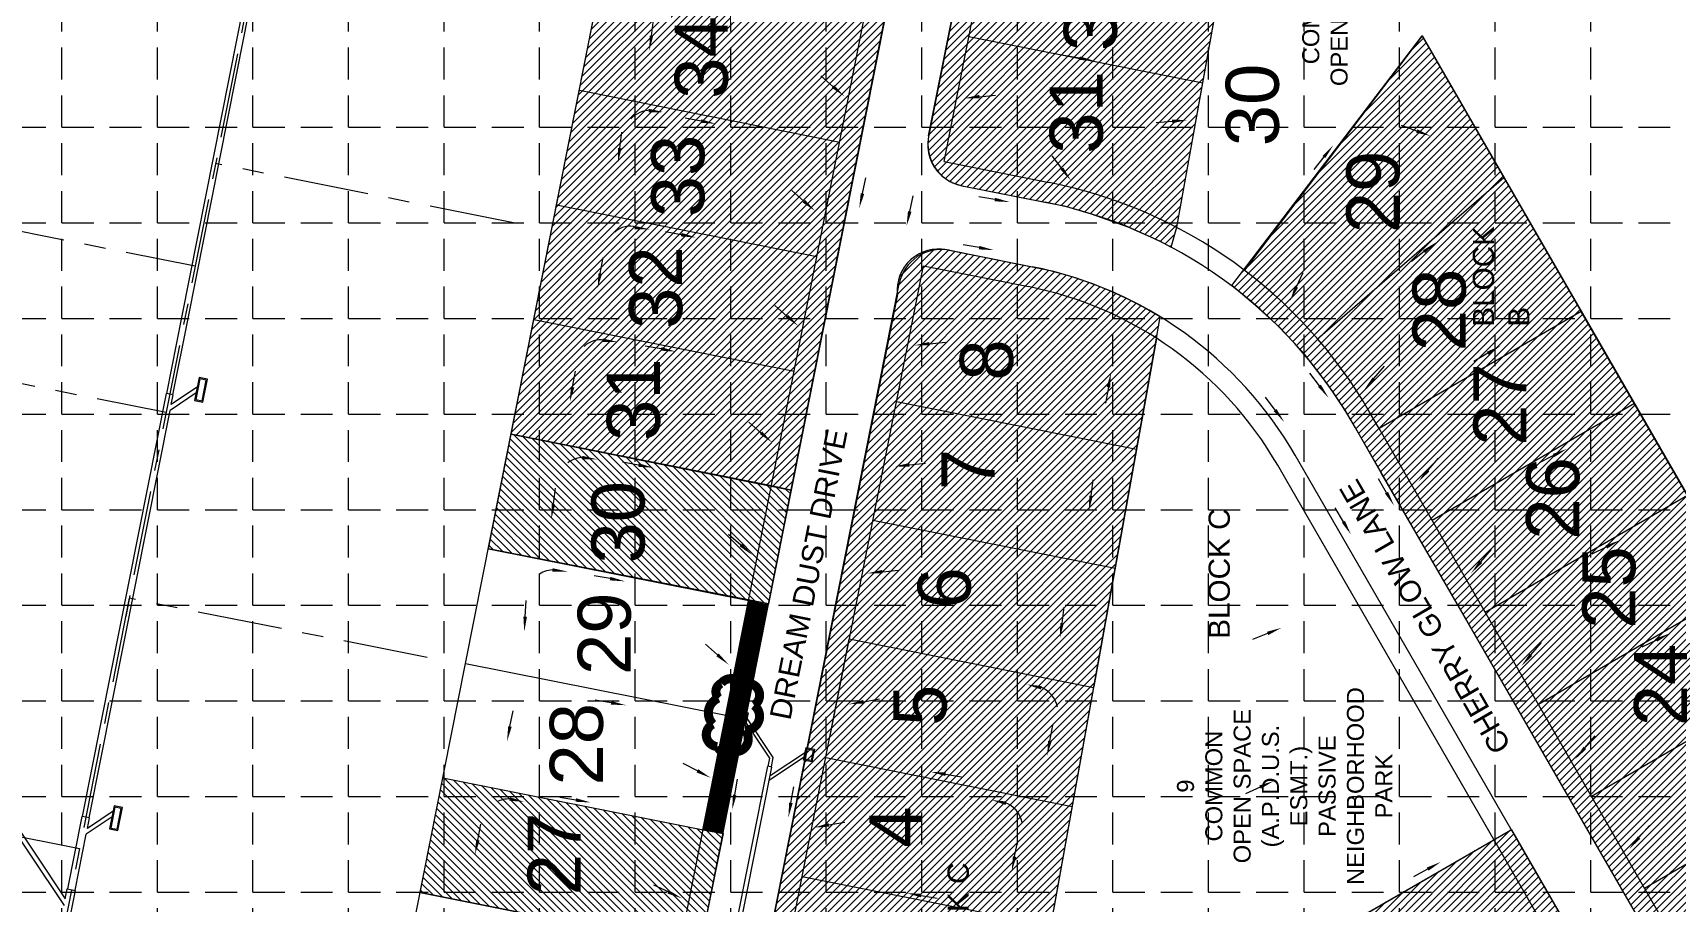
# Model space of a CAD drawing. Header units: feet. Extents: x 5156 to 6960, y 4976 to 7860.
# Drawn here: x 5774 to 6548, y 6009 to 6418 of the extents above; entities that cross this region are included whole.
import ezdxf

# ---------------------------------------------------------------- set-up
doc = ezdxf.new("R2010")
doc.units = ezdxf.units.FT
doc.header["$LTSCALE"] = 100
doc.header["$MEASUREMENT"] = 0
for name, pattern in [('CENTER', [1, 0.4, -0.1, 0.1, -0.1, 0.3]), ('EASMT', [0.25, 0.15, -0.1]), ('HIDDEN', [0.375, 0.25, -0.125])]:
    doc.linetypes.add(name, pattern=pattern)
for name, color, linetype in [('1 EROSION BLANKETS', 84, 'Continuous'), ('1 SODDED', 2, 'Continuous'), ('BLOCK', 7, 'Continuous'), ('CL', 254, 'CENTER'), ('DRAIN-ARROW', 7, 'Continuous'), ('ESMT-REV35LS', 253, 'EASMT'), ('GRID', 10, 'Continuous'), ('LEGEND', 7, 'Continuous'), ('LOT', 7, 'Continuous'), ('LOTN', 7, 'Continuous'), ('PCB-SF', 4, 'Continuous'), ('PINLETS', 7, 'Continuous'), ('psd', 7, 'Continuous'), ('ROW', 7, 'Continuous'), ('STREET-TXT', 7, 'Continuous')]:
    doc.layers.add(name, color=color, linetype=linetype)
doc.styles.get("Standard").update_dxf_attribs({"font": 'ARIAL.TTF'})

# ---------------------------------------------------------------- blocks, each defined once
blk = doc.blocks.new('A$C778827BB')
at = {"layer": 'LEGEND', "color": 170, "lineweight": 0, "ltscale": 100, "const_width": 8.53}
blk.add_lwpolyline([(45.1, 27.3, -0.520567), (45.1, 27.3, -0.765195), (35.4, 8, -0.417879), (17.9, 7.9, -0.6649), (14.6, 29.9, -0.744833), (12.5, 54.8, -0.975642), (28.5, 70.3, -0.520567), (47.8, 66.4, -0.520567), (46.5, 52.3, -0.540264), (45.1, 27.3)], format="xyb", close=True, dxfattribs=at)

msp = doc.modelspace()

# ---------------------------------------------------------------- hatches: boundary and pattern name
at = {"layer": '1 SODDED', "linetype": 'Continuous', "lineweight": 0}
h = msp.add_hatch(dxfattribs=at)
h.set_pattern_fill('ANSI31', color=256, scale=20, style=0)
edge = h.paths.add_edge_path()
edge.add_line((6313.14, 6326.15), (6343.23, 6492.72))
edge.add_line((6343.23, 6492.72), (6365.01, 6605.44))
edge.add_line((6365.01, 6605.44), (6247.89, 6628.67))
edge.add_line((6247.89, 6628.67), (6196.2, 6368.76))
edge.add_arc((6215, 6365.03), 19.17, 168.75279, 229.10435)
edge.add_arc((6217.08, 6367.43), 22.34, 229.10435, 245.10165)
edge.add_arc((6217.26, 6367.81), 22.77, 245.10165, 263.13309)
edge.add_line((6214.54, 6345.21), (6251.08, 6337.99))
edge.add_line((6251.08, 6337.99), (6260.12, 6336.21))
edge.add_line((6260.12, 6336.21), (6272.92, 6332.57))
edge.add_line((6272.92, 6332.57), (6290.2, 6326.38))
edge.add_line((6290.2, 6326.38), (6305.05, 6319.71))
edge.add_line((6305.05, 6319.71), (6310.5, 6316.86))
edge.add_line((6310.5, 6316.86), (6313.14, 6326.15))
h = msp.add_hatch(dxfattribs=at)
h.set_pattern_fill('ANSI31', color=256, scale=20, style=0)
h.paths.add_polyline_path([(6122.31, 6204.46), (5999.74, 6228.84), (6063.96, 6552.79), (6195.93, 6526.29), (6131.58, 6202.43)])
h = msp.add_hatch(dxfattribs=at)
h.set_pattern_fill('ANSI31', color=256, scale=20, style=0)
edge = h.paths.add_edge_path()
edge.add_line((6758.86, 5844.92), (6601.03, 5894.01))
edge.add_line((6601.03, 5894.01), (6592.02, 5897.01))
edge.add_line((6592.02, 5897.01), (6592.57, 5898.94))
edge.add_arc((6560.41, 5908.14), 33.45, 344.02954, 364.97413)
edge.add_arc((6533.72, 5905.82), 60.24, 4.97413, 14.6461)
edge.add_arc((6572.69, 5916), 19.96, 14.6461, 28.65814)
edge.add_arc((6628.19, 5946.33), 43.29, 204.60005, 208.65814, ccw=False)
edge.add_arc((6574.88, 5921.93), 15.35, 24.60005, 38.03814)
edge.add_arc((6668.84, 5995.44), 103.95, 215.67222, 218.03814, ccw=False)
edge.add_arc((6565.46, 5921.23), 23.3, 35.67222, 56.70535)
edge.add_arc((6803.88, 6284.26), 411.02, 235.6861, 236.70535, ccw=False)
edge.add_arc((6570.53, 5942.37), 2.91, 55.6861, 78.75869)
edge.add_line((6571.1, 5945.22), (6566.26, 5947.28))
edge.add_arc((6573.76, 5964.99), 19.23, 221.10391, 247.03537, ccw=False)
edge.add_line((6559.27, 5952.34), (6530.28, 6001.66))
edge.add_line((6530.28, 6001.66), (6445.25, 6148.91))
edge.add_line((6445.25, 6148.91), (6409.37, 6210.58))
edge.add_line((6409.37, 6210.58), (6397.29, 6231.74))
edge.add_line((6397.29, 6231.74), (6392.48, 6240.05))
edge.add_line((6392.48, 6240.05), (6384.31, 6252.22))
edge.add_line((6384.31, 6252.22), (6373.37, 6266.52))
edge.add_line((6373.37, 6266.52), (6361.61, 6279.15))
edge.add_line((6361.61, 6279.15), (6350.22, 6289.35))
edge.add_line((6350.22, 6289.35), (6339.04, 6298.7))
edge.add_line((6339.04, 6298.7), (6428.68, 6416.33))
edge.add_line((6428.68, 6416.33), (6758.86, 5844.92))
h = msp.add_hatch(dxfattribs=at)
h.set_pattern_fill('ANSI31', color=256, scale=20, style=0)
edge = h.paths.add_edge_path()
edge.add_line((6222.11, 5820.89), (6303.71, 6273.97))
edge.add_line((6303.71, 6273.97), (6305.34, 6284.02))
edge.add_line((6305.34, 6284.02), (6297.25, 6288.8))
edge.add_line((6297.25, 6288.8), (6288.34, 6293.3))
edge.add_line((6288.34, 6293.3), (6282.66, 6295.87))
edge.add_line((6282.66, 6295.87), (6274.26, 6299.3))
edge.add_line((6274.26, 6299.3), (6266.02, 6302.18))
edge.add_line((6266.02, 6302.18), (6255.24, 6305.28))
edge.add_line((6255.24, 6305.28), (6204.73, 6315.52))
edge.add_arc((6200.88, 6296.53), 19.38, 78.53686, 186.0902)
edge.add_line((6181.61, 6294.47), (6100.46, 5886.52))
edge.add_line((6100.46, 5886.52), (6094.28, 5854.81))
edge.add_arc((6107.39, 5852.25), 13.36, 168.96963, 203.70044)
edge.add_arc((6048.46, 5826.38), 51, 19.23728, 23.70044, ccw=False)
edge.add_line((6096.61, 5843.19), (6098.53, 5840.63))
edge.add_line((6098.53, 5840.63), (6099.84, 5839.11))
edge.add_line((6099.84, 5839.11), (6101.18, 5837.83))
edge.add_line((6101.18, 5837.83), (6102.68, 5836.68))
edge.add_line((6102.68, 5836.68), (6104.3, 5835.64))
edge.add_line((6104.3, 5835.64), (6106.17, 5834.72))
edge.add_line((6106.17, 5834.72), (6107.1, 5834.32))
edge.add_line((6107.1, 5834.32), (6108.76, 5833.78))
edge.add_line((6108.76, 5833.78), (6116.4, 5832.17))
edge.add_line((6116.4, 5832.17), (6158.33, 5823.86))
edge.add_line((6158.33, 5823.86), (6220.35, 5811.51))
edge.add_line((6220.35, 5811.51), (6222.11, 5820.89))
at = {"layer": '1 SODDED', "linetype": 'Continuous', "lineweight": 0, "extrusion": (0, 0, -1)}
h = msp.add_hatch(dxfattribs=at)
h.set_pattern_fill('ANSI31', color=256, scale=20, style=0)
h.paths.add_polyline_path([(-5988.99, 6174.86), (-5999.7, 6228.81), (-6131.59, 6202.43), (-6120.96, 6148.9)])
h = msp.add_hatch(dxfattribs=at)
h.set_pattern_fill('ANSI31', color=256, scale=20, style=0)
h.paths.add_polyline_path([(-5956.85, 6013.02), (-5967.56, 6066.97), (-6090.17, 6042.62), (-6099.5, 6040.88), (-6088.6, 5986.79)])
at = {"layer": '1 SODDED', "linetype": 'Continuous', "lineweight": 0}
h = msp.add_hatch(dxfattribs=at)
h.set_pattern_fill('ANSI31', color=256, scale=20, style=0)
edge = h.paths.add_edge_path()
edge.add_line((6256.56, 5814.69), (6277.62, 5931.25))
edge.add_line((6277.62, 5931.25), (6470.3, 6042.48))
edge.add_line((6470.3, 6042.48), (6470.75, 6042.71))
edge.add_line((6470.75, 6042.71), (6536.2, 5929.39))
edge.add_arc((6519.25, 5919.6), 19.57, -54.88028, 30.00638, ccw=False)
edge.add_arc((6513.02, 5928.46), 30.4, 287.50453, 305.11972, ccw=False)
edge.add_line((6522.16, 5899.47), (6352.97, 5820.92))
edge.add_arc((6275.17, 5988.51), 184.76, 274.58979, 294.90205, ccw=False)
edge.add_arc((6277.05, 5965.12), 161.3, 262.16829, 274.58979, ccw=False)
edge.add_arc((6296.24, 5803.58), 41.2, 164.35922, 177.569, ccw=False)

# ---------------------------------------------------------------- linework, layer by layer
at = {"layer": '1 EROSION BLANKETS', "linetype": 'Continuous', "lineweight": 0, "extrusion": (0, 0, -1), "const_width": 10}
msp.add_lwpolyline([(-6094.59, 6041.85), (-6116.06, 6149.71)], dxfattribs=at)
at = {"layer": '1 SODDED', "linetype": 'Continuous', "lineweight": 0}
for points in [[(6313.14, 6326.15), (6343.23, 6492.72), (6365.01, 6605.44), (6247.89, 6628.67), (6196.2, 6368.76, 0.269594), (6202.45, 6350.54, 0.069915), (6207.67, 6347.16, 0.07884), (6214.54, 6345.21), (6251.08, 6337.99), (6260.12, 6336.21), (6272.92, 6332.57), (6290.2, 6326.38), (6305.05, 6319.71), (6310.5, 6316.86)], [(6256.56, 5814.69), (6277.62, 5931.25), (6470.3, 6042.48), (6470.75, 6042.71), (6536.2, 5929.39, -0.38831), (6530.51, 5903.59, -0.077012), (6522.16, 5899.47), (6352.97, 5820.92, -0.088862), (6289.96, 5804.34, -0.054252), (6255.07, 5805.33, -0.057702)]]:
    msp.add_lwpolyline(points, format="xyb", close=True, dxfattribs=at)
msp.add_lwpolyline([(6122.31, 6204.46), (5999.74, 6228.84), (6063.96, 6552.79), (6195.93, 6526.29), (6131.58, 6202.43)], close=True, dxfattribs=at)
msp.add_lwpolyline([(6559.27, 5952.34), (6530.28, 6001.66), (6445.25, 6148.91), (6409.37, 6210.58), (6397.29, 6231.74), (6392.48, 6240.05), (6384.31, 6252.22), (6373.37, 6266.52), (6361.61, 6279.15), (6350.22, 6289.35), (6339.04, 6298.7), (6428.68, 6416.33), (6758.86, 5844.92)], dxfattribs=at)
msp.add_lwpolyline([(6222.11, 5820.89), (6303.71, 6273.97), (6305.34, 6284.02), (6297.25, 6288.8), (6288.34, 6293.3), (6282.66, 6295.87), (6274.26, 6299.3), (6266.02, 6302.18), (6255.24, 6305.28), (6204.73, 6315.52, 0.507073), (6181.61, 6294.47), (6100.46, 5886.52)], format="xyb", dxfattribs=at)
at = {"layer": '1 SODDED', "linetype": 'Continuous', "lineweight": 0, "extrusion": (0, 0, -1)}
for points in [[(-5988.99, 6174.86), (-5999.7, 6228.81), (-6131.59, 6202.43), (-6120.96, 6148.9)], [(-5956.85, 6013.02), (-5967.56, 6066.97), (-6090.17, 6042.62), (-6099.5, 6040.88), (-6088.6, 5986.79)]]:
    msp.add_lwpolyline(points, close=True, dxfattribs=at)
at = {"layer": 'CL', "color": 9, "lineweight": 0, "flags": 128}
for points in [[(5979.85, 6957.12), (5817.16, 6137.87)], [(5979.85, 6957.12), (5818.51, 6144.67)], [(5736.12, 6259.23), (5837.27, 6239.14)], [(5736.12, 6259.23), (5837.27, 6239.14)], [(5819.87, 6151.53), (5763.45, 5867.41)], [(5819.87, 6151.53), (5763.45, 5867.41)], [(5960.17, 6123.67), (5819.87, 6151.53)], [(5960.17, 6123.67), (5819.87, 6151.53)], [(5960.17, 6123.67), (5819.87, 6151.53)], [(5960.17, 6123.67), (5819.87, 6151.53)], [(5796.46, 6033.65), (5690.17, 6054.76)], [(5796.46, 6033.65), (5690.17, 6054.76)]]:
    msp.add_lwpolyline(points, dxfattribs=at)
at = {"layer": 'CL', "lineweight": 0, "flags": 128}
for points in [[(6000.8, 6328.28), (5860.5, 6356.14)], [(6000.8, 6328.28), (5860.5, 6356.14)], [(5749.79, 6328.05), (5850.93, 6307.96)], [(5749.79, 6328.05), (5850.93, 6307.96)]]:
    msp.add_lwpolyline(points, dxfattribs=at)
at = {"layer": 'DRAIN-ARROW', "lineweight": 0, "flags": 128}
for points in [[(6065.74, 6416.26), (6066.73, 6423.78)], [(6267.42, 6405.74), (6259.96, 6407.08)], [(6151.27, 6392.45), (6145.55, 6397.43)], [(6220.25, 6387.64), (6227.79, 6388.41)], [(6089.16, 6376.15), (6081.7, 6377.52)], [(6311.03, 6376), (6303.49, 6375.33)], [(6426.17, 6371.47), (6419.03, 6374.02)], [(6050.89, 6363.42), (6051.88, 6370.93)], [(6259.06, 6353.8), (6254.45, 6359.82)], [(6382.45, 6359.25), (6377.69, 6353.35)], [(6137.55, 6338.46), (6131.83, 6343.43)], [(6165.15, 6342.03), (6166.74, 6349.44)], [(6187.42, 6333.62), (6189.01, 6341.03)], [(6227.49, 6339.21), (6220.02, 6340.47)], [(6079.85, 6322.68), (6072.4, 6324.05)], [(6041.68, 6304.41), (6043.02, 6311.87)], [(6220.07, 6316.59), (6212.6, 6317.85)], [(6429.66, 6314.69), (6423.67, 6310.06)], [(6369.54, 6298.06), (6372.67, 6304.96)], [(6129.54, 6284.4), (6123.82, 6289.37)], [(6070.36, 6268.92), (6062.9, 6270.29)], [(6196.74, 6271.35), (6204.28, 6272.12)], [(6459.61, 6266.85), (6453.07, 6263.02)], [(6028.65, 6250.99), (6030.02, 6258.44)], [(6380.4, 6251.55), (6375.81, 6257.58)], [(6406.05, 6254.99), (6410.97, 6260.75)], [(6280.97, 6250.87), (6279.63, 6243.42)], [(6359.52, 6240.12), (6354.93, 6246.15)], [(6117.37, 6229.46), (6111.65, 6234.43)], [(6490.62, 6218.73), (6483.84, 6215.34)], [(6059.67, 6214.27), (6052.22, 6215.64)], [(6187.24, 6214.33), (6194.78, 6215.09)], [(6431.55, 6211.78), (6436.47, 6217.54)], [(6019.58, 6195.8), (6020.57, 6203.31)], [(6272.8, 6199.79), (6273.85, 6207.3)], [(6107.87, 6176.59), (6102.15, 6181.56)], [(6456.41, 6168.72), (6461.33, 6174.49)], [(6515.48, 6175.67), (6508.7, 6172.29)], [(6174.56, 6164.05), (6182.1, 6164.82)], [(6046.31, 6160.81), (6038.86, 6162.18)], [(6006.3, 6142.86), (6006.72, 6150.43)], [(6259.14, 6139.8), (6260.2, 6147.3)], [(6355.94, 6135), (6348.92, 6132.13)], [(6096.89, 6124.91), (6091.17, 6129.88)], [(6479.99, 6124.92), (6484.91, 6130.69)], [(6539.06, 6131.87), (6532.28, 6128.49)], [(6046.78, 6102.36), (6039.3, 6103.59)], [(6505.38, 6081.12), (6510.3, 6086.89)], [(6087.42, 6070.33), (6080.71, 6073.85)], [(6105.01, 6058.97), (6106.32, 6066.43)], [(6204.3, 6068.74), (6211.78, 6067.5)], [(6030.14, 6056.61), (6022.66, 6057.84)], [(6131.47, 6055.29), (6132.78, 6062.75)], [(6352.41, 6062.67), (6345.51, 6059.55)], [(6530.86, 6038.92), (6535.78, 6044.68)], [(6431.34, 6024.09), (6424.68, 6020.48)], [(6073.75, 6013.33), (6066.88, 6016.54)], [(6192.81, 6011.65), (6200.29, 6010.41)]]:
    msp.add_lwpolyline(points, dxfattribs=at)
for points, format in [([(6064.82, 6409.22, 0, 1.67, 0), (6065.74, 6416.26, 1.67, 1.67, 0)], "xyseb"), ([(6274.41, 6404.49, 0, 1.67, 0), (6267.42, 6405.74, 1.67, 1.67, 0)], "xyseb"), ([(6156.63, 6387.79, 0, 1.67, 0), (6151.27, 6392.45, 1.67, 1.67, 0)], "xyseb"), ([(6065.35, 6381.21, 0.206536), (6056.14, 6377.24, 0.206536)], "xyb"), ([(6071.55, 6380.36, 0, 1.67, 0), (6064.48, 6381.1, 1.67, 1.67, 0)], "xyseb"), ([(6213.18, 6386.92, 0, 1.67, 0), (6220.25, 6387.64, 1.67, 1.67, 0)], "xyseb"), ([(6096.15, 6374.86, 0, 1.67, 0), (6089.16, 6376.15, 1.67, 1.67, 0)], "xyseb"), ([(6318.11, 6376.64, 0, 1.67, 0), (6311.03, 6376, 1.67, 1.67, 0)], "xyseb"), ([(6386.91, 6364.78, 0, 1.67, 0), (6382.45, 6359.25, 1.67, 1.67, 0)], "xyseb"), ([(6432.86, 6369.09, 0, 1.67, 0), (6426.17, 6371.47, 1.67, 1.67, 0)], "xyseb"), ([(6049.97, 6356.37, 0, 1.67, 0), (6050.89, 6363.42, 1.67, 1.67, 0)], "xyseb"), ([(6263.38, 6348.16, 0, 1.67, 0), (6259.06, 6353.8, 1.67, 1.67, 0)], "xyseb"), ([(6163.66, 6335.08, 0, 1.67, 0), (6165.15, 6342.03, 1.67, 1.67, 0)], "xyseb"), ([(6142.91, 6333.79, 0, 1.67, 0), (6137.55, 6338.46, 1.67, 1.67, 0)], "xyseb"), ([(6234.5, 6338.03, 0, 1.67, 0), (6227.49, 6339.21, 1.67, 1.67, 0)], "xyseb"), ([(6064.93, 6325.23, 0, 1.67, 0), (6057.86, 6325.98, 1.67, 1.67, 0)], "xyseb"), ([(6185.93, 6326.67, 0, 1.67, 0), (6187.42, 6333.62, 1.67, 1.67, 0)], "xyseb"), ([(6058.73, 6326.08, 0.289564), (6048.6, 6323.83, 0.224178)], "xyb"), ([(6086.84, 6321.39, 0, 1.67, 0), (6079.85, 6322.68, 1.67, 1.67, 0)], "xyseb"), ([(6435.29, 6319.04, 0, 1.67, 0), (6429.66, 6314.69, 1.67, 1.67, 0)], "xyseb"), ([(6227.08, 6315.41, 0, 1.67, 0), (6220.07, 6316.59, 1.67, 1.67, 0)], "xyseb"), ([(6040.43, 6297.41, 0, 1.67, 0), (6041.68, 6304.41, 1.67, 1.67, 0)], "xyseb"), ([(6366.6, 6291.59, 0, 1.67, 0), (6369.54, 6298.06, 1.67, 1.67, 0)], "xyseb"), ([(6134.9, 6279.73, 0, 1.67, 0), (6129.54, 6284.4, 1.67, 1.67, 0)], "xyseb"), ([(6043.6, 6273.1, 0.220382), (6034.09, 6270.1, 0.226636)], "xyb"), ([(6049.81, 6272.24, 0, 1.67, 0), (6042.74, 6272.99, 1.67, 1.67, 0)], "xyseb"), ([(6077.35, 6267.63, 0, 1.67, 0), (6070.36, 6268.92, 1.67, 1.67, 0)], "xyseb"), ([(6189.67, 6270.63, 0, 1.67, 0), (6196.74, 6271.35, 1.67, 1.67, 0)], "xyseb"), ([(6465.74, 6270.44, 0, 1.67, 0), (6459.61, 6266.85, 1.67, 1.67, 0)], "xyseb"), ([(6282.22, 6257.87, 0, 1.67, 0), (6280.97, 6250.87, 1.67, 1.67, 0)], "xyseb"), ([(6027.36, 6244, 0, 1.67, 0), (6028.65, 6250.99, 1.67, 1.67, 0)], "xyseb"), ([(6384.7, 6245.89, 0, 1.67, 0), (6380.4, 6251.55, 1.67, 1.67, 0)], "xyseb"), ([(6401.43, 6249.59, 0, 1.67, 0), (6406.05, 6254.99, 1.67, 1.67, 0)], "xyseb"), ([(6363.82, 6234.47, 0, 1.67, 0), (6359.52, 6240.12, 1.67, 1.67, 0)], "xyseb"), ([(6122.73, 6224.79, 0, 1.67, 0), (6117.37, 6229.46, 1.67, 1.67, 0)], "xyseb"), ([(6040.2, 6217, 0, 1.67, 0), (6033.13, 6217.75, 1.67, 1.67, 0)], "xyseb"), ([(6496.98, 6221.9, 0, 1.67, 0), (6490.62, 6218.73, 1.67, 1.67, 0)], "xyseb"), ([(6034, 6217.85, 0.161975), (6026.42, 6215.33, 0.161975)], "xyb"), ([(6066.66, 6212.99, 0, 1.67, 0), (6059.67, 6214.27, 1.67, 1.67, 0)], "xyseb"), ([(6180.17, 6213.61, 0, 1.67, 0), (6187.24, 6214.33, 1.67, 1.67, 0)], "xyseb"), ([(6426.94, 6206.37, 0, 1.67, 0), (6431.55, 6211.78, 1.67, 1.67, 0)], "xyseb"), ([(6018.66, 6188.75, 0, 1.67, 0), (6019.58, 6195.8, 1.67, 1.67, 0)], "xyseb"), ([(6271.81, 6192.75, 0, 1.67, 0), (6272.8, 6199.79, 1.67, 1.67, 0)], "xyseb"), ([(6113.23, 6171.92, 0, 1.67, 0), (6107.87, 6176.59, 1.67, 1.67, 0)], "xyseb"), ([(6521.84, 6178.84, 0, 1.67, 0), (6515.48, 6175.67, 1.67, 1.67, 0)], "xyseb"), ([(6020.05, 6164.99, 0.14911), (6012.99, 6162.84, 0.14911)], "xyb"), ([(6026.25, 6164.14, 0, 1.67, 0), (6019.18, 6164.88, 1.67, 1.67, 0)], "xyseb"), ([(6167.49, 6163.33, 0, 1.67, 0), (6174.56, 6164.05, 1.67, 1.67, 0)], "xyseb"), ([(6451.79, 6163.32, 0, 1.67, 0), (6456.41, 6168.72, 1.67, 1.67, 0)], "xyseb"), ([(6053.31, 6159.52, 0, 1.67, 0), (6046.31, 6160.81, 1.67, 1.67, 0)], "xyseb"), ([(6005.9, 6135.77, 0, 1.67, 0), (6006.3, 6142.86, 1.67, 1.67, 0)], "xyseb"), ([(6258.16, 6132.76, 0, 1.67, 0), (6259.14, 6139.8, 1.67, 1.67, 0)], "xyseb"), ([(6362.52, 6137.68, 0, 1.67, 0), (6355.94, 6135, 1.67, 1.67, 0)], "xyseb"), ([(6545.42, 6135.04, 0, 1.67, 0), (6539.06, 6131.87, 1.67, 1.67, 0)], "xyseb"), ([(6102.25, 6120.24, 0, 1.67, 0), (6096.89, 6124.91, 1.67, 1.67, 0)], "xyseb"), ([(6475.38, 6119.52, 0, 1.67, 0), (6479.99, 6124.92, 1.67, 1.67, 0)], "xyseb"), ([(6053.79, 6101.21, 0, 1.67, 0), (6046.78, 6102.36, 1.67, 1.67, 0)], "xyseb"), ([(6500.77, 6075.72, 0, 1.67, 0), (6505.38, 6081.12, 1.67, 1.67, 0)], "xyseb"), ([(6093.71, 6067.02, 0, 1.67, 0), (6087.42, 6070.33, 1.67, 1.67, 0)], "xyseb"), ([(6197.29, 6069.89, 0, 1.67, 0), (6204.3, 6068.74, 1.67, 1.67, 0)], "xyseb"), ([(6358.89, 6065.59, 0, 1.67, 0), (6352.41, 6062.67, 1.67, 1.67, 0)], "xyseb"), ([(6037.15, 6055.46, 0, 1.67, 0), (6030.14, 6056.61, 1.67, 1.67, 0)], "xyseb"), ([(6103.78, 6051.96, 0, 1.67, 0), (6105.01, 6058.97, 1.67, 1.67, 0)], "xyseb"), ([(6130.25, 6048.29, 0, 1.67, 0), (6131.47, 6055.29, 1.67, 1.67, 0)], "xyseb"), ([(6526.25, 6033.51, 0, 1.67, 0), (6530.86, 6038.92, 1.67, 1.67, 0)], "xyseb"), ([(6437.59, 6027.49, 0, 1.67, 0), (6431.34, 6024.09, 1.67, 1.67, 0)], "xyseb"), ([(6080.18, 6010.32, 0, 1.67, 0), (6073.75, 6013.33, 1.67, 1.67, 0)], "xyseb"), ([(6185.8, 6012.8, 0, 1.67, 0), (6192.81, 6011.65, 1.67, 1.67, 0)], "xyseb")]:
    msp.add_lwpolyline(points, format=format, dxfattribs=at)
at = {"layer": 'DRAIN-ARROW', "lineweight": 0, "elevation": 0.5, "flags": 128}
for points in [[(6411.96, 6201.25), (6408.12, 6207.78)], [(6391.66, 6187.58), (6387.82, 6194.12)], [(6165.69, 6102.89), (6173.15, 6104.23)], [(5999.14, 6091.2), (6000.59, 6098.64)], [(6253.44, 6084.34), (6254.89, 6091.78)], [(5984.02, 6037.73), (5985.48, 6045.17)], [(6149.37, 6044.9), (6156.82, 6046.23)], [(6236.81, 6029.97), (6238.26, 6037.41)]]:
    msp.add_lwpolyline(points, dxfattribs=at)
for points, format in [([(6415.56, 6195.12, 0, 1.67, 0), (6411.96, 6201.25, 1.67, 1.67, 0)], "xyseb"), ([(6395.26, 6181.45, 0, 1.67, 0), (6391.66, 6187.58, 1.67, 1.67, 0)], "xyseb"), ([(6242.49, 6110.99, 0, 1.67, 0), (6249.43, 6109.45, 1.67, 1.67, 0)], "xyseb"), ([(6158.69, 6101.64, 0, 1.67, 0), (6165.69, 6102.89, 1.67, 1.67, 0)], "xyseb"), ([(6257.03, 6100.36, 0.267816), (6248.65, 6109.83)], "xyb"), ([(5997.78, 6084.22, 0, 1.67, 0), (5999.14, 6091.2, 1.67, 1.67, 0)], "xyseb"), ([(6252.08, 6077.36, 0, 1.67, 0), (6253.44, 6084.34, 1.67, 1.67, 0)], "xyseb"), ([(5999.89, 6057.1, 0.127087), (5993.65, 6056.05)], "xyb"), ([(6006, 6055.72, 0, 1.67, 0), (5999.02, 6057.07, 1.67, 1.67, 0)], "xyseb"), ([(6225.87, 6056.62, 0, 1.67, 0), (6232.81, 6055.08, 1.67, 1.67, 0)], "xyseb"), ([(6240.4, 6045.99, 0.267816), (6232.02, 6055.46)], "xyb"), ([(6142.37, 6043.64, 0, 1.67, 0), (6149.37, 6044.9, 1.67, 1.67, 0)], "xyseb"), ([(5982.66, 6030.76, 0, 1.67, 0), (5984.02, 6037.73, 1.67, 1.67, 0)], "xyseb"), ([(6235.45, 6022.99, 0, 1.67, 0), (6236.81, 6029.97, 1.67, 1.67, 0)], "xyseb")]:
    msp.add_lwpolyline(points, format=format, dxfattribs=at)
at = {"layer": 'ESMT-REV35LS', "linetype": 'ByBlock', "lineweight": 0, "flags": 128}
for points in [[(6313.14, 6326.15), (6347.75, 6518.3), (6360.38, 6581.88), (6365.05, 6605.41)], [(6222.11, 5820.89), (6274.12, 6109.56)]]:
    msp.add_lwpolyline(points, dxfattribs=at)
at = {"layer": 'ESMT-REV35LS', "lineweight": 0, "flags": 128}
msp.add_lwpolyline([(6274.21, 6110.07), (6303.72, 6273.87)], dxfattribs=at)
at = {"layer": 'GRID', "color": 253, "linetype": 'HIDDEN', "lineweight": 0, "ltscale": 0.6, "extrusion": (0, 0, -1)}
for p, q in [((5788.11, 5023.24), (5788.11, 7813.24)), ((5833.11, 5023.24), (5833.11, 7813.24)), ((5878.11, 5023.24), (5878.11, 7813.24)), ((5923.11, 5023.24), (5923.11, 7813.24)), ((5968.11, 5023.24), (5968.11, 7813.24)), ((6013.11, 5023.24), (6013.11, 7813.24)), ((6058.11, 5023.24), (6058.11, 7813.24)), ((6103.11, 5023.24), (6103.11, 7813.24)), ((6148.11, 5023.24), (6148.11, 7813.24)), ((6193.11, 5023.24), (6193.11, 7813.24)), ((6238.11, 5023.24), (6238.11, 7813.24)), ((6283.11, 5023.24), (6283.11, 7813.24)), ((6328.11, 5023.24), (6328.11, 7813.24)), ((6373.11, 5023.24), (6373.11, 7813.24)), ((6418.11, 5023.24), (6418.11, 7813.24)), ((6463.11, 5023.24), (6463.11, 7813.24)), ((6508.11, 5023.24), (6508.11, 7813.24)), ((5203.11, 6373.24), (6778.31, 6373.24)), ((5203.11, 6328.24), (6778.31, 6328.24)), ((5203.11, 6283.24), (6778.31, 6283.24)), ((5203.11, 6238.24), (6778.31, 6238.24)), ((5203.11, 6193.24), (6778.31, 6193.24)), ((5203.11, 6148.24), (6778.31, 6148.24)), ((5203.11, 6103.24), (6778.31, 6103.24)), ((5203.11, 6058.24), (6778.31, 6058.24)), ((5203.11, 6013.24), (6778.31, 6013.24))]:
    msp.add_line(p, q, dxfattribs=at)
at = {"layer": 'LOT', "lineweight": 0, "flags": 128}
for points in [[(5978.27, 6120.91), (6151.91, 6995.27), (6066.29, 7143.45), (6066.42, 7198.09)], [(6313.14, 6326.15), (6347.75, 6518.3), (6365.05, 6605.41)], [(6215.28, 6415.96), (6325.38, 6394.09)], [(6428.68, 6416.33), (6345.06, 6305.95)], [(6503.69, 6286.53), (6428.68, 6416.33)], [(6031.84, 6390.65), (6154.44, 6366.3)], [(6379.42, 6273.73), (6467.23, 6349.63)], [(6021.13, 6336.7), (6143.73, 6312.35)], [(6010.41, 6282.75), (6133.02, 6258.4)], [(6503.69, 6286.53), (6408.44, 6231.5)], [(6503.69, 6286.53), (6408.44, 6231.5)], [(6764.64, 5834.92), (6503.69, 6286.53)], [(6274.21, 6110.07), (6303.72, 6273.87)], [(6181.16, 6244.14), (6294.21, 6221.69)], [(6528.7, 6243.24), (6433.46, 6188.2)], [(5999.7, 6228.81), (6122.31, 6204.46)], [(6553.72, 6199.94), (6458.47, 6144.91)], [(6284.15, 6165.58), (6170.06, 6188.23)], [(5988.99, 6174.86), (6111.59, 6150.51)], [(6578.73, 6156.65), (6483.49, 6101.62)], [(6274.04, 6109.47), (6158.96, 6132.33)], [(6274.04, 6109.47), (6158.96, 6132.33)], [(5507.03, 6020.44), (5768.17, 5823.11), (5915.36, 5804.11), (5978.27, 6120.91)], [(5978.27, 6120.91), (6100.88, 6096.56)], [(5978.27, 6120.91), (6100.88, 6096.56)], [(6603.75, 6113.36), (6508.5, 6058.33)], [(6272.4, 6100.03), (6274.12, 6109.56)], [(6252.44, 5989.21), (6272.4, 6100.03)], [(6263.92, 6053.37), (6147.85, 6076.42)], [(5967.56, 6066.97), (6090.17, 6042.62)], [(6628.76, 6070.07), (6533.52, 6015.03)], [(6277.5, 5930.92), (6462.58, 6037.86)], [(6253.81, 5997.26), (6136.75, 6020.51)], [(5956.85, 6013.02), (6079.45, 5988.67)]]:
    msp.add_lwpolyline(points, dxfattribs=at)
at = {"layer": 'PCB-SF', "color": 7, "lineweight": 0}
for p, q in [((6050.18, 5792.51), (6285.82, 6979.1)), ((6196.32, 6369.25), (6316.23, 6973.06)), ((6212.04, 6345.74), (6251.17, 6337.97)), ((6206, 6315.33), (6245.13, 6307.57)), ((6094.58, 5856.92), (6182.49, 6299.61)), ((6556.88, 5955.62), (6395.78, 6234.41)), ((6535.99, 5929.8), (6368.94, 6218.91))]:
    msp.add_line(p, q, dxfattribs=at)
for centre, radius, start, end in [((6215.94, 6365.36), 20, 168.76806, 258.76806), ((6209.19, 6126.6), 215.5, 30.02016, 78.76806), ((6202.11, 6295.72), 20, 78.76806, 168.76806), ((6209.19, 6126.6), 184.5, 30.02016, 78.76806)]:
    msp.add_arc(centre, radius, start, end, dxfattribs=at)
at = {"layer": 'PINLETS', "color": 9, "lineweight": 0}
for points in [[(5854.51, 6243.86), (5856.67, 6254.65), (5852.75, 6255.43), (5850.59, 6244.65)], [(5854.12, 6244.45), (5856.08, 6254.26), (5853.14, 6254.85), (5851.17, 6245.04)], [(5814.49, 6042.23), (5816.61, 6053.02), (5812.68, 6053.79), (5810.57, 6043)], [(5814.1, 6042.81), (5816.02, 6052.63), (5813.07, 6053.2), (5811.15, 6043.39)]]:
    msp.add_lwpolyline(points, close=True, dxfattribs=at)
at = {"layer": 'PINLETS', "color": 5, "lineweight": 0}
for points in [[(6107.35, 6098.34), (6111.27, 6097.56), (6110.1, 6091.67), (6106.18, 6092.45)], [(6107.74, 6097.75), (6110.68, 6097.17), (6109.71, 6092.26), (6106.77, 6092.85)], [(6138.63, 6081.31), (6142.55, 6080.53), (6141.39, 6074.64), (6137.46, 6075.42)], [(6139.02, 6080.72), (6141.97, 6080.14), (6140.99, 6075.23), (6138.05, 6075.82)]]:
    msp.add_lwpolyline(points, close=True, dxfattribs=at)
at = {"layer": 'psd', "color": 9, "lineweight": 0}
for p, q in [((5837.49, 6247.94), (5844.6, 6283.78)), ((5840.43, 6247.36), (5847.55, 6283.19)), ((5852.43, 6251.33), (5839.64, 6242.78)), ((5797.82, 6048.82), (5837.37, 6247.97)), ((5840.55, 6247.34), (5837.37, 6247.97)), ((5851.89, 6248.56), (5839.09, 6240)), ((5839.64, 6242.78), (5840.55, 6247.34)), ((5801, 6048.19), (5839.09, 6240)), ((5757.61, 6054.11), (5789.13, 6006.98)), ((5760.73, 6053.49), (5789.75, 6010.1)), ((5790.93, 6014.78), (5797.69, 6048.85)), ((5801.13, 6048.16), (5797.69, 6048.85)), ((5812.24, 6048.94), (5799.6, 6040.49)), ((5812.79, 6051.71), (5800.15, 6043.26)), ((5800.15, 6043.26), (5801.13, 6048.16)), ((5794.36, 6014.1), (5799.6, 6040.49)), ((5790.68, 6014.83), (5794.61, 6014.05))]:
    msp.add_line(p, q, dxfattribs=at)
at = {"layer": 'psd', "color": 5, "lineweight": 0}
for p, q in [((6138.74, 6079.31), (6121.7, 6067.91)), ((6096.05, 5949.05), (6120.57, 6072.49)), ((6098.01, 5948.66), (6122.53, 6072.1)), ((6122.53, 6072.1), (6120.57, 6072.49)), ((6138.33, 6077.23), (6121.28, 6065.83))]:
    msp.add_line(p, q, dxfattribs=at)
at = {"layer": 'psd', "color": 9, "lineweight": 0}
for points in [[(5844.6, 6283.78), (5870.84, 6415.88), (5878.74, 6455.7)], [(5847.55, 6283.19), (5873.78, 6415.29), (5880.16, 6447.44)], [(5781.89, 5950.01), (5794.61, 6014.05)], [(5789.75, 6010.1), (5790.68, 6014.83)]]:
    msp.add_lwpolyline(points, dxfattribs=at)
at = {"layer": 'psd', "color": 5, "lineweight": 0}
for points in [[(6122.28, 6072.15), (6123.18, 6076.65), (6110.4, 6095.75)], [(6120.81, 6072.45), (6121.59, 6076.33), (6109.99, 6093.67)]]:
    msp.add_lwpolyline(points, dxfattribs=at)
at = {"layer": 'ROW', "lineweight": 0, "flags": 128}
for points in [[(6100.88, 6096.56), (6276.5, 6980.95)], [(6203.59, 6357.1), (6267.11, 6676.97)], [(6203.59, 6357.1), (6253.02, 6347.29)], [(6149.92, 6086.83), (6193.86, 6308.06)], [(6193.86, 6308.06), (6243.28, 6298.25)], [(6408.44, 6231.5), (6404.01, 6239.17)], [(6567.11, 5956.9), (6408.44, 6231.5)], [(6365.15, 6206.48), (6360.72, 6214.15)], [(6533.51, 5915.11), (6365.15, 6206.48)], [(6101.85, 5844.77), (6158.96, 6132.33)], [(6040.87, 5794.36), (6100.88, 6096.56)]]:
    msp.add_lwpolyline(points, dxfattribs=at)
for points in [[(6404.01, 6239.17, 0.21597), (6253.02, 6347.29)], [(6360.72, 6214.15, 0.21597), (6243.28, 6298.25)]]:
    msp.add_lwpolyline(points, format="xyb", dxfattribs=at)
at = {"layer": 'ROW', "color": 253, "lineweight": 0, "flags": 128}
msp.add_lwpolyline([(6365.15, 6206.48), (6360.72, 6214.15)], dxfattribs=at)

# ---------------------------------------------------------------- block references
at = {"layer": 'GRID', "linetype": 'Continuous', "extrusion": (0, 0, -1), "xscale": 0.5000000000006276, "yscale": 0.4999999999990905, "zscale": 0.5, "rotation": 15.50859881324348}
msp.add_blockref('A$C778827BB', (-6112.8, 6073.15), dxfattribs=at)

# ---------------------------------------------------------------- texts
at = {"layer": 'BLOCK', "lineweight": 0, "char_height": 10, "rotation": 90}
for s, insert, width, attachment_point in [('BLOCK B', (6452.63, 6279.38), 55.0345, 1), ('BLOCK C', (6328.17, 6132.48), 58.9046, 1), ('BLOCK C', (6210.3, 5996.52), 74.3367, 5)]:
    msp.add_mtext(s, dxfattribs=dict(at, insert=insert, width=width, attachment_point=attachment_point))
at = {"layer": 'LOT', "lineweight": 0, "char_height": 8, "attachment_point": 5, "rotation": 90}
for s, insert, width in [('COMMON \\POPEN SPACE', (6383, 6428.95), 106.1846), ('9\\PCOMMON OPEN SPACE\\P(A.P.D.U.S. ESMT.)\\PPASSIVE NEIGHBORHOOD PARK', (6363.97, 6063.15), 78.0641)]:
    msp.add_mtext(s, dxfattribs=dict(at, insert=insert, width=width))
at = {"layer": 'LOTN', "lineweight": 0}
for s, p in [('32', (6284.96, 6409.13)), ('34', (6101.74, 6386.65)), ('31', (6278.32, 6360.78)), ('30', (6361.24, 6364.33)), ('33', (6090.67, 6330.88)), ('29', (6418.04, 6323.38)), ('32', (6080.23, 6278.32)), ('28', (6449.23, 6267.82)), ('8', (6236.04, 6254.01)), ('31', (6069.77, 6225.62)), ('27', (6477.88, 6223.32)), ('7', (6227.37, 6202.47)), ('26', (6502.72, 6179.15)), ('30', (6062.54, 6167.87)), ('25', (6529.15, 6137.18)), ('6', (6216.14, 6146.73)), ('29', (6056.04, 6115.43)), ('24', (6553.5, 6091.35)), ('5', (6204.74, 6091.45)), ('28', (6042.92, 6063.42)), ('27', (6032.45, 6011.77)), ('4', (6193.36, 6034.17))]:
    msp.add_text(s, height=25, rotation=90, dxfattribs=at).set_placement(p)
at = {"layer": 'STREET-TXT', "lineweight": 0}
for s, rotation, p in [('DREAM DUST DRIVE', 78.76806, (6131.17, 6093.76)), ('CHERRY GLOW LANE', 120.02016, (6470.93, 6082.13))]:
    msp.add_text(s, height=10, rotation=rotation, dxfattribs=at).set_placement(p)

doc.saveas('drawing.dxf')
